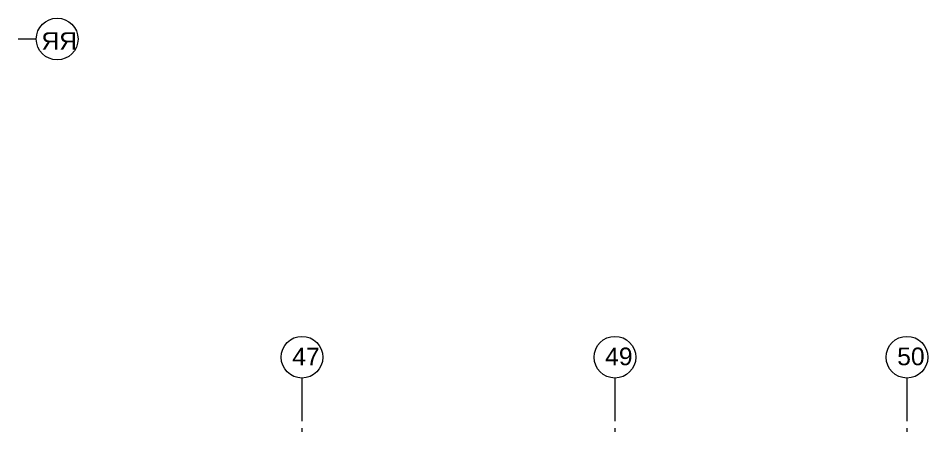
# Model space of a CAD drawing. Header units: millimetres. Extents: x -81576 to 1046824, y -248937 to 691537.
# Drawn here: x -43839 to -30758, y 629885 to 635835 of the extents above; entities that cross this region are included whole.
import ezdxf

# ---------------------------------------------------------------- set-up
doc = ezdxf.new("R2010")
doc.units = ezdxf.units.MM
doc.layers.add('PDF _Геометрия', color=7, linetype='Continuous', true_color=0x1d1d1d)
doc.layers.add('PDF _Текст', color=7, linetype='Continuous')
doc.styles.add('PDF ArialMT', font='arial.ttf')

msp = doc.modelspace()

# ---------------------------------------------------------------- linework, layer by layer
at = {"layer": 'PDF _Геометрия', "color": 7, "lineweight": 9}
for points in [[(-43578.7, 635534.7), (-43839.3, 635534.7)], [(-39757.8, 630657.9), (-39757.8, 630037.7)], [(-35257.8, 630657.9), (-35257.8, 630037.7)], [(-31057.7, 630657.9), (-31057.7, 630037.7)], [(-39757.8, 629937.7), (-39757.8, 629884.8)], [(-35257.8, 629937.7), (-35257.8, 629884.8)], [(-31057.7, 629937.7), (-31057.7, 629884.8)]]:
    msp.add_lwpolyline(points, dxfattribs=at)
at = {"layer": 'PDF _Геометрия', "color": 7, "lineweight": 20}
for centre in [(-43278.7, 635534.7), (-39757.8, 630957.9), (-35257.8, 630957.9), (-31057.7, 630957.9)]:
    msp.add_circle(centre, 300, dxfattribs=at)

# ---------------------------------------------------------------- texts
at = {"layer": 'PDF _Текст', "char_height": 254, "attachment_point": 4, "style": 'PDF ArialMT'}
for s, insert in [('ЯЯ', (-43505.2, 635506.6)), ('47', (-39898, 630967.6)), ('49', (-35398, 630967.6)), ('50', (-31198, 630967.6))]:
    msp.add_mtext(s, dxfattribs=dict(at, insert=insert))

doc.saveas('drawing.dxf')
